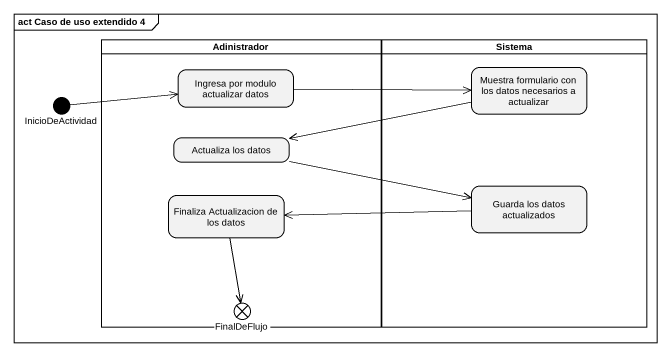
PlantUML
@startuml
mainframe act Caso de uso extendido 4
hide empty description
state Adinistrador <<partition>> {
  state "Ingresa por modulo actualizar datos" as Ingresa_por_modulo
  state "Actualiza los datos" as Actualiza_los_datos
  state "Finaliza Actualizacion de los datos" as Finaliza_Actualizacion_de
  state FinalDeFlujo <<end>>
}
state Sistema <<partition>> {
  state "Muestra formulario con los datos necesarios a actualizar" as Muestra_formulario_con_los
  state "Guarda los datos actualizados" as Guarda_los_datos
}
state InicioDeActividad <<start>>
Ingresa_por_modulo -right-> Muestra_formulario_con_los
Muestra_formulario_con_los -left-> Actualiza_los_datos
InicioDeActividad -right-> Ingresa_por_modulo
Actualiza_los_datos -right-> Guarda_los_datos
Finaliza_Actualizacion_de --> FinalDeFlujo
Guarda_los_datos -left-> Finaliza_Actualizacion_de
@enduml
